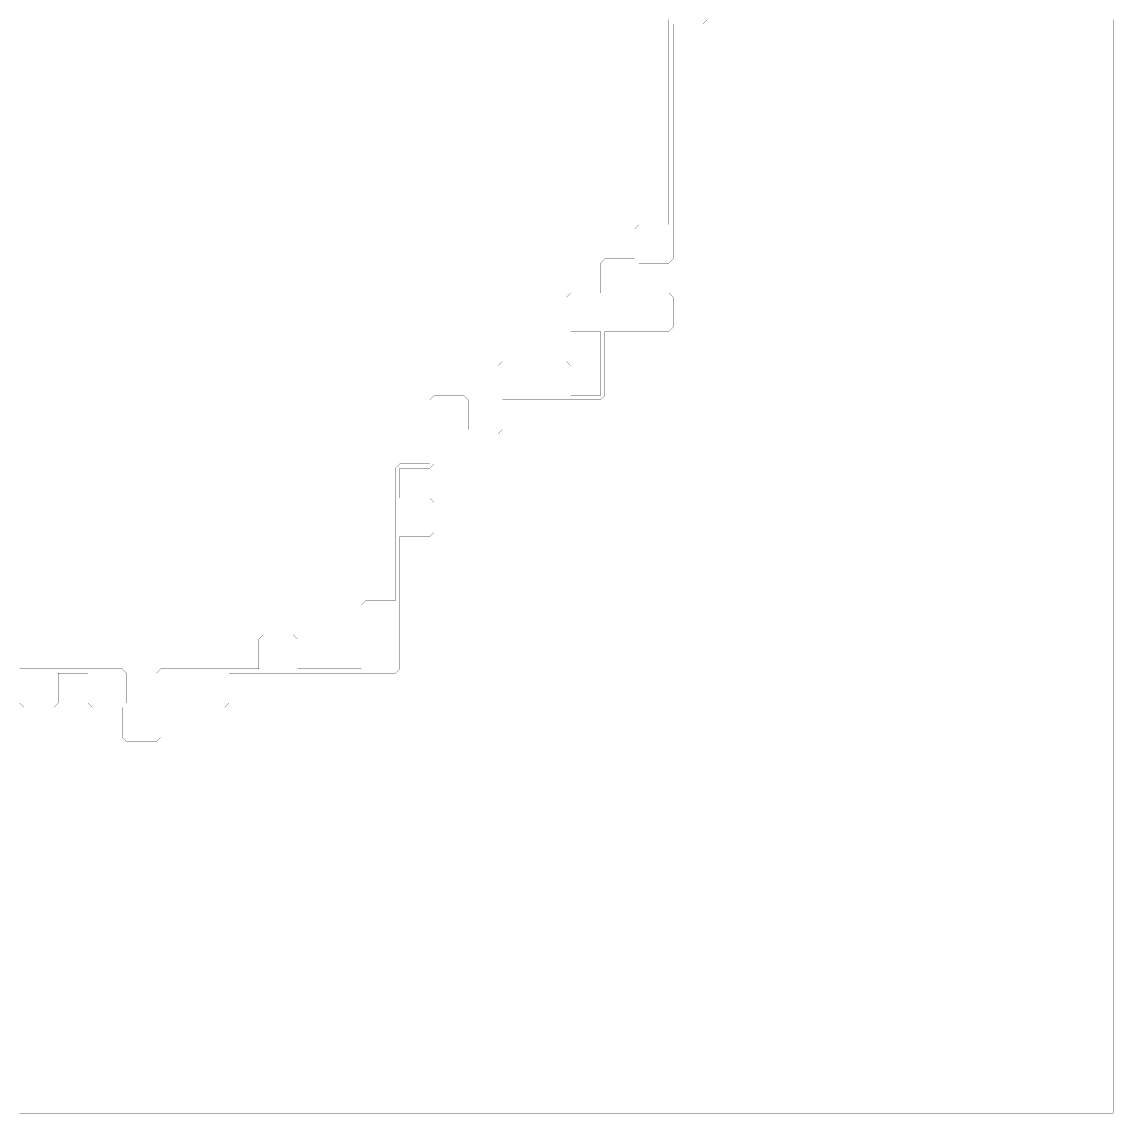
# Model space of a CAD drawing. Header units: metres. Extents: x 0 to 4990, y -4990 to 0.
# Drawn here: x 2495 to 4990, y -4990 to -2495 of the extents above; entities that cross this region are included whole.
import ezdxf

# ---------------------------------------------------------------- set-up
doc = ezdxf.new("R2010")
doc.units = ezdxf.units.M
doc.layers.add('conductor', color=1, linetype='Continuous')
doc.layers.add('substrate', color=5, linetype='Continuous')

msp = doc.modelspace()

# ---------------------------------------------------------------- linework, layer by layer
at = {"layer": 'conductor', "const_width": 0.5}
msp.add_lwpolyline([(2490.234375, -3974.609375), (2500, -3974.609375), (2509.765625, -3974.609375), (2519.53125, -3974.609375), (2529.296875, -3974.609375), (2539.0625, -3974.609375), (2548.828125, -3974.609375), (2558.59375, -3974.609375), (2568.359375, -3974.609375), (2578.125, -3974.609375), (2587.890625, -3974.609375), (2597.65625, -3974.609375), (2607.421875, -3974.609375), (2617.1875, -3974.609375), (2626.953125, -3974.609375), (2636.71875, -3974.609375), (2646.484375, -3974.609375), (2656.25, -3974.609375), (2666.015625, -3974.609375), (2675.78125, -3974.609375), (2685.546875, -3974.609375), (2695.3125, -3974.609375), (2705.078125, -3974.609375), (2714.84375, -3974.609375), (2724.609375, -3974.609375), (2734.375, -3984.375), (2734.375, -3994.140625), (2734.375, -4003.90625), (2734.375, -4013.671875), (2734.375, -4023.4375), (2734.375, -4033.203125), (2734.375, -4042.96875), (2734.375, -4052.734375), (2744.140625, -4052.734375), (2753.90625, -4052.734375), (2763.671875, -4052.734375), (2773.4375, -4052.734375), (2783.203125, -4052.734375), (2792.96875, -4052.734375), (2802.734375, -4052.734375), (2802.734375, -4042.96875), (2802.734375, -4033.203125), (2802.734375, -4023.4375), (2802.734375, -4013.671875), (2802.734375, -4003.90625), (2802.734375, -3994.140625), (2802.734375, -3984.375), (2812.5, -3974.609375), (2822.265625, -3974.609375), (2832.03125, -3974.609375), (2841.796875, -3974.609375), (2851.5625, -3974.609375), (2861.328125, -3974.609375), (2871.09375, -3974.609375), (2880.859375, -3974.609375), (2890.625, -3974.609375), (2900.390625, -3974.609375), (2910.15625, -3974.609375), (2919.921875, -3974.609375), (2929.6875, -3974.609375), (2939.453125, -3974.609375), (2949.21875, -3974.609375), (2958.984375, -3974.609375), (2968.75, -3974.609375), (2978.515625, -3974.609375), (2988.28125, -3974.609375), (2998.046875, -3974.609375), (3007.8125, -3974.609375), (3017.578125, -3974.609375), (3027.34375, -3974.609375), (3037.109375, -3974.609375), (3037.109375, -3964.84375), (3037.109375, -3955.078125), (3037.109375, -3945.3125), (3037.109375, -3935.546875), (3037.109375, -3925.78125), (3037.109375, -3916.015625), (3037.109375, -3906.25), (3046.875, -3896.484375), (3056.640625, -3896.484375), (3066.40625, -3896.484375), (3076.171875, -3896.484375), (3085.9375, -3896.484375), (3095.703125, -3896.484375), (3105.46875, -3896.484375), (3115.234375, -3896.484375), (3125, -3906.25), (3125, -3916.015625), (3125, -3925.78125), (3125, -3935.546875), (3125, -3945.3125), (3125, -3955.078125), (3125, -3964.84375), (3125, -3974.609375), (3134.765625, -3974.609375), (3144.53125, -3974.609375), (3154.296875, -3974.609375), (3164.0625, -3974.609375), (3173.828125, -3974.609375), (3183.59375, -3974.609375), (3193.359375, -3974.609375), (3203.125, -3974.609375), (3212.890625, -3974.609375), (3222.65625, -3974.609375), (3232.421875, -3974.609375), (3242.1875, -3974.609375), (3251.953125, -3974.609375), (3261.71875, -3974.609375), (3271.484375, -3974.609375), (3271.484375, -3964.84375), (3271.484375, -3955.078125), (3271.484375, -3945.3125), (3271.484375, -3935.546875), (3271.484375, -3925.78125), (3271.484375, -3916.015625), (3271.484375, -3906.25), (3271.484375, -3896.484375), (3271.484375, -3886.71875), (3271.484375, -3876.953125), (3271.484375, -3867.1875), (3271.484375, -3857.421875), (3271.484375, -3847.65625), (3271.484375, -3837.890625), (3271.484375, -3828.125), (3281.25, -3818.359375), (3291.015625, -3818.359375), (3300.78125, -3818.359375), (3310.546875, -3818.359375), (3320.3125, -3818.359375), (3330.078125, -3818.359375), (3339.84375, -3818.359375), (3349.609375, -3818.359375), (3349.609375, -3808.59375), (3349.609375, -3798.828125), (3349.609375, -3789.0625), (3349.609375, -3779.296875), (3349.609375, -3769.53125), (3349.609375, -3759.765625), (3349.609375, -3750), (3349.609375, -3740.234375), (3349.609375, -3730.46875), (3349.609375, -3720.703125), (3349.609375, -3710.9375), (3349.609375, -3701.171875), (3349.609375, -3691.40625), (3349.609375, -3681.640625), (3349.609375, -3671.875), (3349.609375, -3662.109375), (3349.609375, -3652.34375), (3349.609375, -3642.578125), (3349.609375, -3632.8125), (3349.609375, -3623.046875), (3349.609375, -3613.28125), (3349.609375, -3603.515625), (3349.609375, -3593.75), (3349.609375, -3583.984375), (3349.609375, -3574.21875), (3349.609375, -3564.453125), (3349.609375, -3554.6875), (3349.609375, -3544.921875), (3349.609375, -3535.15625), (3349.609375, -3525.390625), (3349.609375, -3515.625), (3359.375, -3505.859375), (3369.140625, -3505.859375), (3378.90625, -3505.859375), (3388.671875, -3505.859375), (3398.4375, -3505.859375), (3408.203125, -3505.859375), (3417.96875, -3505.859375), (3427.734375, -3505.859375), (3427.734375, -3496.09375), (3427.734375, -3486.328125), (3427.734375, -3476.5625), (3427.734375, -3466.796875), (3427.734375, -3457.03125), (3427.734375, -3447.265625), (3427.734375, -3437.5), (3427.734375, -3427.734375), (3427.734375, -3417.96875), (3427.734375, -3408.203125), (3427.734375, -3398.4375), (3427.734375, -3388.671875), (3427.734375, -3378.90625), (3427.734375, -3369.140625), (3427.734375, -3359.375), (3437.5, -3349.609375), (3447.265625, -3349.609375), (3457.03125, -3349.609375), (3466.796875, -3349.609375), (3476.5625, -3349.609375), (3486.328125, -3349.609375), (3496.09375, -3349.609375), (3505.859375, -3349.609375), (3515.625, -3359.375), (3515.625, -3369.140625), (3515.625, -3378.90625), (3515.625, -3388.671875), (3515.625, -3398.4375), (3515.625, -3408.203125), (3515.625, -3417.96875), (3515.625, -3427.734375), (3525.390625, -3427.734375), (3535.15625, -3427.734375), (3544.921875, -3427.734375), (3554.6875, -3427.734375), (3564.453125, -3427.734375), (3574.21875, -3427.734375), (3583.984375, -3427.734375), (3583.984375, -3417.96875), (3583.984375, -3408.203125), (3583.984375, -3398.4375), (3583.984375, -3388.671875), (3583.984375, -3378.90625), (3583.984375, -3369.140625), (3583.984375, -3359.375), (3583.984375, -3349.609375), (3583.984375, -3339.84375), (3583.984375, -3330.078125), (3583.984375, -3320.3125), (3583.984375, -3310.546875), (3583.984375, -3300.78125), (3583.984375, -3291.015625), (3583.984375, -3281.25), (3593.75, -3271.484375), (3603.515625, -3271.484375), (3613.28125, -3271.484375), (3623.046875, -3271.484375), (3632.8125, -3271.484375), (3642.578125, -3271.484375), (3652.34375, -3271.484375), (3662.109375, -3271.484375), (3671.875, -3271.484375), (3681.640625, -3271.484375), (3691.40625, -3271.484375), (3701.171875, -3271.484375), (3710.9375, -3271.484375), (3720.703125, -3271.484375), (3730.46875, -3271.484375), (3740.234375, -3271.484375), (3750, -3281.25), (3750, -3291.015625), (3750, -3300.78125), (3750, -3310.546875), (3750, -3320.3125), (3750, -3330.078125), (3750, -3339.84375), (3750, -3349.609375), (3759.765625, -3349.609375), (3769.53125, -3349.609375), (3779.296875, -3349.609375), (3789.0625, -3349.609375), (3798.828125, -3349.609375), (3808.59375, -3349.609375), (3818.359375, -3349.609375), (3818.359375, -3339.84375), (3818.359375, -3330.078125), (3818.359375, -3320.3125), (3818.359375, -3310.546875), (3818.359375, -3300.78125), (3818.359375, -3291.015625), (3818.359375, -3281.25), (3818.359375, -3271.484375), (3818.359375, -3261.71875), (3818.359375, -3251.953125), (3818.359375, -3242.1875), (3818.359375, -3232.421875), (3818.359375, -3222.65625), (3818.359375, -3212.890625), (3818.359375, -3203.125), (3808.59375, -3203.125), (3798.828125, -3203.125), (3789.0625, -3203.125), (3779.296875, -3203.125), (3769.53125, -3203.125), (3759.765625, -3203.125), (3750, -3203.125), (3740.234375, -3193.359375), (3740.234375, -3183.59375), (3740.234375, -3173.828125), (3740.234375, -3164.0625), (3740.234375, -3154.296875), (3740.234375, -3144.53125), (3740.234375, -3134.765625), (3740.234375, -3125), (3750, -3115.234375), (3759.765625, -3115.234375), (3769.53125, -3115.234375), (3779.296875, -3115.234375), (3789.0625, -3115.234375), (3798.828125, -3115.234375), (3808.59375, -3115.234375), (3818.359375, -3115.234375), (3818.359375, -3105.46875), (3818.359375, -3095.703125), (3818.359375, -3085.9375), (3818.359375, -3076.171875), (3818.359375, -3066.40625), (3818.359375, -3056.640625), (3818.359375, -3046.875), (3828.125, -3037.109375), (3837.890625, -3037.109375), (3847.65625, -3037.109375), (3857.421875, -3037.109375), (3867.1875, -3037.109375), (3876.953125, -3037.109375), (3886.71875, -3037.109375), (3896.484375, -3037.109375), (3896.484375, -3027.34375), (3896.484375, -3017.578125), (3896.484375, -3007.8125), (3896.484375, -2998.046875), (3896.484375, -2988.28125), (3896.484375, -2978.515625), (3896.484375, -2968.75), (3906.25, -2958.984375), (3916.015625, -2958.984375), (3925.78125, -2958.984375), (3935.546875, -2958.984375), (3945.3125, -2958.984375), (3955.078125, -2958.984375), (3964.84375, -2958.984375), (3974.609375, -2958.984375), (3974.609375, -2949.21875), (3974.609375, -2939.453125), (3974.609375, -2929.6875), (3974.609375, -2919.921875), (3974.609375, -2910.15625), (3974.609375, -2900.390625), (3974.609375, -2890.625), (3974.609375, -2880.859375), (3974.609375, -2871.09375), (3974.609375, -2861.328125), (3974.609375, -2851.5625), (3974.609375, -2841.796875), (3974.609375, -2832.03125), (3974.609375, -2822.265625), (3974.609375, -2812.5), (3974.609375, -2802.734375), (3974.609375, -2792.96875), (3974.609375, -2783.203125), (3974.609375, -2773.4375), (3974.609375, -2763.671875), (3974.609375, -2753.90625), (3974.609375, -2744.140625), (3974.609375, -2734.375), (3974.609375, -2724.609375), (3974.609375, -2714.84375), (3974.609375, -2705.078125), (3974.609375, -2695.3125), (3974.609375, -2685.546875), (3974.609375, -2675.78125), (3974.609375, -2666.015625), (3974.609375, -2656.25), (3974.609375, -2646.484375), (3974.609375, -2636.71875), (3974.609375, -2626.953125), (3974.609375, -2617.1875), (3974.609375, -2607.421875), (3974.609375, -2597.65625), (3974.609375, -2587.890625), (3974.609375, -2578.125), (3974.609375, -2568.359375), (3974.609375, -2558.59375), (3974.609375, -2548.828125), (3974.609375, -2539.0625), (3974.609375, -2529.296875), (3974.609375, -2519.53125), (3974.609375, -2509.765625), (3974.609375, -2500), (3974.609375, -2490.234375)], dxfattribs=at)
at = {"layer": 'substrate', "const_width": 0.5}
for points in [[(2490.234375, -4990.234375), (2500, -4990.234375), (2509.765625, -4990.234375), (2519.53125, -4990.234375), (2529.296875, -4990.234375), (2539.0625, -4990.234375), (2548.828125, -4990.234375), (2558.59375, -4990.234375), (2568.359375, -4990.234375), (2578.125, -4990.234375), (2587.890625, -4990.234375), (2597.65625, -4990.234375), (2607.421875, -4990.234375), (2617.1875, -4990.234375), (2626.953125, -4990.234375), (2636.71875, -4990.234375), (2646.484375, -4990.234375), (2656.25, -4990.234375), (2666.015625, -4990.234375), (2675.78125, -4990.234375), (2685.546875, -4990.234375), (2695.3125, -4990.234375), (2705.078125, -4990.234375), (2714.84375, -4990.234375), (2724.609375, -4990.234375), (2734.375, -4990.234375), (2744.140625, -4990.234375), (2753.90625, -4990.234375), (2763.671875, -4990.234375), (2773.4375, -4990.234375), (2783.203125, -4990.234375), (2792.96875, -4990.234375), (2802.734375, -4990.234375), (2812.5, -4990.234375), (2822.265625, -4990.234375), (2832.03125, -4990.234375), (2841.796875, -4990.234375), (2851.5625, -4990.234375), (2861.328125, -4990.234375), (2871.09375, -4990.234375), (2880.859375, -4990.234375), (2890.625, -4990.234375), (2900.390625, -4990.234375), (2910.15625, -4990.234375), (2919.921875, -4990.234375), (2929.6875, -4990.234375), (2939.453125, -4990.234375), (2949.21875, -4990.234375), (2958.984375, -4990.234375), (2968.75, -4990.234375), (2978.515625, -4990.234375), (2988.28125, -4990.234375), (2998.046875, -4990.234375), (3007.8125, -4990.234375), (3017.578125, -4990.234375), (3027.34375, -4990.234375), (3037.109375, -4990.234375), (3046.875, -4990.234375), (3056.640625, -4990.234375), (3066.40625, -4990.234375), (3076.171875, -4990.234375), (3085.9375, -4990.234375), (3095.703125, -4990.234375), (3105.46875, -4990.234375), (3115.234375, -4990.234375), (3125, -4990.234375), (3134.765625, -4990.234375), (3144.53125, -4990.234375), (3154.296875, -4990.234375), (3164.0625, -4990.234375), (3173.828125, -4990.234375), (3183.59375, -4990.234375), (3193.359375, -4990.234375), (3203.125, -4990.234375), (3212.890625, -4990.234375), (3222.65625, -4990.234375), (3232.421875, -4990.234375), (3242.1875, -4990.234375), (3251.953125, -4990.234375), (3261.71875, -4990.234375), (3271.484375, -4990.234375), (3281.25, -4990.234375), (3291.015625, -4990.234375), (3300.78125, -4990.234375), (3310.546875, -4990.234375), (3320.3125, -4990.234375), (3330.078125, -4990.234375), (3339.84375, -4990.234375), (3349.609375, -4990.234375), (3359.375, -4990.234375), (3369.140625, -4990.234375), (3378.90625, -4990.234375), (3388.671875, -4990.234375), (3398.4375, -4990.234375), (3408.203125, -4990.234375), (3417.96875, -4990.234375), (3427.734375, -4990.234375), (3437.5, -4990.234375), (3447.265625, -4990.234375), (3457.03125, -4990.234375), (3466.796875, -4990.234375), (3476.5625, -4990.234375), (3486.328125, -4990.234375), (3496.09375, -4990.234375), (3505.859375, -4990.234375), (3515.625, -4990.234375), (3525.390625, -4990.234375), (3535.15625, -4990.234375), (3544.921875, -4990.234375), (3554.6875, -4990.234375), (3564.453125, -4990.234375), (3574.21875, -4990.234375), (3583.984375, -4990.234375), (3593.75, -4990.234375), (3603.515625, -4990.234375), (3613.28125, -4990.234375), (3623.046875, -4990.234375), (3632.8125, -4990.234375), (3642.578125, -4990.234375), (3652.34375, -4990.234375), (3662.109375, -4990.234375), (3671.875, -4990.234375), (3681.640625, -4990.234375), (3691.40625, -4990.234375), (3701.171875, -4990.234375), (3710.9375, -4990.234375), (3720.703125, -4990.234375), (3730.46875, -4990.234375), (3740.234375, -4990.234375), (3750, -4990.234375), (3759.765625, -4990.234375), (3769.53125, -4990.234375), (3779.296875, -4990.234375), (3789.0625, -4990.234375), (3798.828125, -4990.234375), (3808.59375, -4990.234375), (3818.359375, -4990.234375), (3828.125, -4990.234375), (3837.890625, -4990.234375), (3847.65625, -4990.234375), (3857.421875, -4990.234375), (3867.1875, -4990.234375), (3876.953125, -4990.234375), (3886.71875, -4990.234375), (3896.484375, -4990.234375), (3906.25, -4990.234375), (3916.015625, -4990.234375), (3925.78125, -4990.234375), (3935.546875, -4990.234375), (3945.3125, -4990.234375), (3955.078125, -4990.234375), (3964.84375, -4990.234375), (3974.609375, -4990.234375), (3984.375, -4990.234375), (3994.140625, -4990.234375), (4003.90625, -4990.234375), (4013.671875, -4990.234375), (4023.4375, -4990.234375), (4033.203125, -4990.234375), (4042.96875, -4990.234375), (4052.734375, -4990.234375), (4062.5, -4990.234375), (4072.265625, -4990.234375), (4082.03125, -4990.234375), (4091.796875, -4990.234375), (4101.5625, -4990.234375), (4111.328125, -4990.234375), (4121.09375, -4990.234375), (4130.859375, -4990.234375), (4140.625, -4990.234375), (4150.390625, -4990.234375), (4160.15625, -4990.234375), (4169.921875, -4990.234375), (4179.6875, -4990.234375), (4189.453125, -4990.234375), (4199.21875, -4990.234375), (4208.984375, -4990.234375), (4218.75, -4990.234375), (4228.515625, -4990.234375), (4238.28125, -4990.234375), (4248.046875, -4990.234375), (4257.8125, -4990.234375), (4267.578125, -4990.234375), (4277.34375, -4990.234375), (4287.109375, -4990.234375), (4296.875, -4990.234375), (4306.640625, -4990.234375), (4316.40625, -4990.234375), (4326.171875, -4990.234375), (4335.9375, -4990.234375), (4345.703125, -4990.234375), (4355.46875, -4990.234375), (4365.234375, -4990.234375), (4375, -4990.234375), (4384.765625, -4990.234375), (4394.53125, -4990.234375), (4404.296875, -4990.234375), (4414.0625, -4990.234375), (4423.828125, -4990.234375), (4433.59375, -4990.234375), (4443.359375, -4990.234375), (4453.125, -4990.234375), (4462.890625, -4990.234375), (4472.65625, -4990.234375), (4482.421875, -4990.234375), (4492.1875, -4990.234375), (4501.953125, -4990.234375), (4511.71875, -4990.234375), (4521.484375, -4990.234375), (4531.25, -4990.234375), (4541.015625, -4990.234375), (4550.78125, -4990.234375), (4560.546875, -4990.234375), (4570.3125, -4990.234375), (4580.078125, -4990.234375), (4589.84375, -4990.234375), (4599.609375, -4990.234375), (4609.375, -4990.234375), (4619.140625, -4990.234375), (4628.90625, -4990.234375), (4638.671875, -4990.234375), (4648.4375, -4990.234375), (4658.203125, -4990.234375), (4667.96875, -4990.234375), (4677.734375, -4990.234375), (4687.5, -4990.234375), (4697.265625, -4990.234375), (4707.03125, -4990.234375), (4716.796875, -4990.234375), (4726.5625, -4990.234375), (4736.328125, -4990.234375), (4746.09375, -4990.234375), (4755.859375, -4990.234375), (4765.625, -4990.234375), (4775.390625, -4990.234375), (4785.15625, -4990.234375), (4794.921875, -4990.234375), (4804.6875, -4990.234375), (4814.453125, -4990.234375), (4824.21875, -4990.234375), (4833.984375, -4990.234375), (4843.75, -4990.234375), (4853.515625, -4990.234375), (4863.28125, -4990.234375), (4873.046875, -4990.234375), (4882.8125, -4990.234375), (4892.578125, -4990.234375), (4902.34375, -4990.234375), (4912.109375, -4990.234375), (4921.875, -4990.234375), (4931.640625, -4990.234375), (4941.40625, -4990.234375), (4951.171875, -4990.234375), (4960.9375, -4990.234375), (4970.703125, -4990.234375), (4980.46875, -4990.234375), (4990.234375, -4990.234375), (4990.234375, -4980.46875), (4990.234375, -4970.703125), (4990.234375, -4960.9375), (4990.234375, -4951.171875), (4990.234375, -4941.40625), (4990.234375, -4931.640625), (4990.234375, -4921.875), (4990.234375, -4912.109375), (4990.234375, -4902.34375), (4990.234375, -4892.578125), (4990.234375, -4882.8125), (4990.234375, -4873.046875), (4990.234375, -4863.28125), (4990.234375, -4853.515625), (4990.234375, -4843.75), (4990.234375, -4833.984375), (4990.234375, -4824.21875), (4990.234375, -4814.453125), (4990.234375, -4804.6875), (4990.234375, -4794.921875), (4990.234375, -4785.15625), (4990.234375, -4775.390625), (4990.234375, -4765.625), (4990.234375, -4755.859375), (4990.234375, -4746.09375), (4990.234375, -4736.328125), (4990.234375, -4726.5625), (4990.234375, -4716.796875), (4990.234375, -4707.03125), (4990.234375, -4697.265625), (4990.234375, -4687.5), (4990.234375, -4677.734375), (4990.234375, -4667.96875), (4990.234375, -4658.203125), (4990.234375, -4648.4375), (4990.234375, -4638.671875), (4990.234375, -4628.90625), (4990.234375, -4619.140625), (4990.234375, -4609.375), (4990.234375, -4599.609375), (4990.234375, -4589.84375), (4990.234375, -4580.078125), (4990.234375, -4570.3125), (4990.234375, -4560.546875), (4990.234375, -4550.78125), (4990.234375, -4541.015625), (4990.234375, -4531.25), (4990.234375, -4521.484375), (4990.234375, -4511.71875), (4990.234375, -4501.953125), (4990.234375, -4492.1875), (4990.234375, -4482.421875), (4990.234375, -4472.65625), (4990.234375, -4462.890625), (4990.234375, -4453.125), (4990.234375, -4443.359375), (4990.234375, -4433.59375), (4990.234375, -4423.828125), (4990.234375, -4414.0625), (4990.234375, -4404.296875), (4990.234375, -4394.53125), (4990.234375, -4384.765625), (4990.234375, -4375), (4990.234375, -4365.234375), (4990.234375, -4355.46875), (4990.234375, -4345.703125), (4990.234375, -4335.9375), (4990.234375, -4326.171875), (4990.234375, -4316.40625), (4990.234375, -4306.640625), (4990.234375, -4296.875), (4990.234375, -4287.109375), (4990.234375, -4277.34375), (4990.234375, -4267.578125), (4990.234375, -4257.8125), (4990.234375, -4248.046875), (4990.234375, -4238.28125), (4990.234375, -4228.515625), (4990.234375, -4218.75), (4990.234375, -4208.984375), (4990.234375, -4199.21875), (4990.234375, -4189.453125), (4990.234375, -4179.6875), (4990.234375, -4169.921875), (4990.234375, -4160.15625), (4990.234375, -4150.390625), (4990.234375, -4140.625), (4990.234375, -4130.859375), (4990.234375, -4121.09375), (4990.234375, -4111.328125), (4990.234375, -4101.5625), (4990.234375, -4091.796875), (4990.234375, -4082.03125), (4990.234375, -4072.265625), (4990.234375, -4062.5), (4990.234375, -4052.734375), (4990.234375, -4042.96875), (4990.234375, -4033.203125), (4990.234375, -4023.4375), (4990.234375, -4013.671875), (4990.234375, -4003.90625), (4990.234375, -3994.140625), (4990.234375, -3984.375), (4990.234375, -3974.609375), (4990.234375, -3964.84375), (4990.234375, -3955.078125), (4990.234375, -3945.3125), (4990.234375, -3935.546875), (4990.234375, -3925.78125), (4990.234375, -3916.015625), (4990.234375, -3906.25), (4990.234375, -3896.484375), (4990.234375, -3886.71875), (4990.234375, -3876.953125), (4990.234375, -3867.1875), (4990.234375, -3857.421875), (4990.234375, -3847.65625), (4990.234375, -3837.890625), (4990.234375, -3828.125), (4990.234375, -3818.359375), (4990.234375, -3808.59375), (4990.234375, -3798.828125), (4990.234375, -3789.0625), (4990.234375, -3779.296875), (4990.234375, -3769.53125), (4990.234375, -3759.765625), (4990.234375, -3750), (4990.234375, -3740.234375), (4990.234375, -3730.46875), (4990.234375, -3720.703125), (4990.234375, -3710.9375), (4990.234375, -3701.171875), (4990.234375, -3691.40625), (4990.234375, -3681.640625), (4990.234375, -3671.875), (4990.234375, -3662.109375), (4990.234375, -3652.34375), (4990.234375, -3642.578125), (4990.234375, -3632.8125), (4990.234375, -3623.046875), (4990.234375, -3613.28125), (4990.234375, -3603.515625), (4990.234375, -3593.75), (4990.234375, -3583.984375), (4990.234375, -3574.21875), (4990.234375, -3564.453125), (4990.234375, -3554.6875), (4990.234375, -3544.921875), (4990.234375, -3535.15625), (4990.234375, -3525.390625), (4990.234375, -3515.625), (4990.234375, -3505.859375), (4990.234375, -3496.09375), (4990.234375, -3486.328125), (4990.234375, -3476.5625), (4990.234375, -3466.796875), (4990.234375, -3457.03125), (4990.234375, -3447.265625), (4990.234375, -3437.5), (4990.234375, -3427.734375), (4990.234375, -3417.96875), (4990.234375, -3408.203125), (4990.234375, -3398.4375), (4990.234375, -3388.671875), (4990.234375, -3378.90625), (4990.234375, -3369.140625), (4990.234375, -3359.375), (4990.234375, -3349.609375), (4990.234375, -3339.84375), (4990.234375, -3330.078125), (4990.234375, -3320.3125), (4990.234375, -3310.546875), (4990.234375, -3300.78125), (4990.234375, -3291.015625), (4990.234375, -3281.25), (4990.234375, -3271.484375), (4990.234375, -3261.71875), (4990.234375, -3251.953125), (4990.234375, -3242.1875), (4990.234375, -3232.421875), (4990.234375, -3222.65625), (4990.234375, -3212.890625), (4990.234375, -3203.125), (4990.234375, -3193.359375), (4990.234375, -3183.59375), (4990.234375, -3173.828125), (4990.234375, -3164.0625), (4990.234375, -3154.296875), (4990.234375, -3144.53125), (4990.234375, -3134.765625), (4990.234375, -3125), (4990.234375, -3115.234375), (4990.234375, -3105.46875), (4990.234375, -3095.703125), (4990.234375, -3085.9375), (4990.234375, -3076.171875), (4990.234375, -3066.40625), (4990.234375, -3056.640625), (4990.234375, -3046.875), (4990.234375, -3037.109375), (4990.234375, -3027.34375), (4990.234375, -3017.578125), (4990.234375, -3007.8125), (4990.234375, -2998.046875), (4990.234375, -2988.28125), (4990.234375, -2978.515625), (4990.234375, -2968.75), (4990.234375, -2958.984375), (4990.234375, -2949.21875), (4990.234375, -2939.453125), (4990.234375, -2929.6875), (4990.234375, -2919.921875), (4990.234375, -2910.15625), (4990.234375, -2900.390625), (4990.234375, -2890.625), (4990.234375, -2880.859375), (4990.234375, -2871.09375), (4990.234375, -2861.328125), (4990.234375, -2851.5625), (4990.234375, -2841.796875), (4990.234375, -2832.03125), (4990.234375, -2822.265625), (4990.234375, -2812.5), (4990.234375, -2802.734375), (4990.234375, -2792.96875), (4990.234375, -2783.203125), (4990.234375, -2773.4375), (4990.234375, -2763.671875), (4990.234375, -2753.90625), (4990.234375, -2744.140625), (4990.234375, -2734.375), (4990.234375, -2724.609375), (4990.234375, -2714.84375), (4990.234375, -2705.078125), (4990.234375, -2695.3125), (4990.234375, -2685.546875), (4990.234375, -2675.78125), (4990.234375, -2666.015625), (4990.234375, -2656.25), (4990.234375, -2646.484375), (4990.234375, -2636.71875), (4990.234375, -2626.953125), (4990.234375, -2617.1875), (4990.234375, -2607.421875), (4990.234375, -2597.65625), (4990.234375, -2587.890625), (4990.234375, -2578.125), (4990.234375, -2568.359375), (4990.234375, -2558.59375), (4990.234375, -2548.828125), (4990.234375, -2539.0625), (4990.234375, -2529.296875), (4990.234375, -2519.53125), (4990.234375, -2509.765625), (4990.234375, -2500), (4990.234375, -2490.234375)], [(4062.5, -2490.234375), (4052.734375, -2500), (4042.96875, -2500), (4033.203125, -2500), (4023.4375, -2500), (4013.671875, -2500), (4003.90625, -2500), (3994.140625, -2500), (3984.375, -2500), (3984.375, -2509.765625), (3984.375, -2519.53125), (3984.375, -2529.296875), (3984.375, -2539.0625), (3984.375, -2548.828125), (3984.375, -2558.59375), (3984.375, -2568.359375), (3984.375, -2578.125), (3984.375, -2587.890625), (3984.375, -2597.65625), (3984.375, -2607.421875), (3984.375, -2617.1875), (3984.375, -2626.953125), (3984.375, -2636.71875), (3984.375, -2646.484375), (3984.375, -2656.25), (3984.375, -2666.015625), (3984.375, -2675.78125), (3984.375, -2685.546875), (3984.375, -2695.3125), (3984.375, -2705.078125), (3984.375, -2714.84375), (3984.375, -2724.609375), (3984.375, -2734.375), (3984.375, -2744.140625), (3984.375, -2753.90625), (3984.375, -2763.671875), (3984.375, -2773.4375), (3984.375, -2783.203125), (3984.375, -2792.96875), (3984.375, -2802.734375), (3984.375, -2812.5), (3984.375, -2822.265625), (3984.375, -2832.03125), (3984.375, -2841.796875), (3984.375, -2851.5625), (3984.375, -2861.328125), (3984.375, -2871.09375), (3984.375, -2880.859375), (3984.375, -2890.625), (3984.375, -2900.390625), (3984.375, -2910.15625), (3984.375, -2919.921875), (3984.375, -2929.6875), (3984.375, -2939.453125), (3984.375, -2949.21875), (3984.375, -2958.984375), (3984.375, -2968.75), (3984.375, -2978.515625), (3984.375, -2988.28125), (3984.375, -2998.046875), (3984.375, -3007.8125), (3984.375, -3017.578125), (3984.375, -3027.34375), (3984.375, -3037.109375), (3974.609375, -3046.875), (3964.84375, -3046.875), (3955.078125, -3046.875), (3945.3125, -3046.875), (3935.546875, -3046.875), (3925.78125, -3046.875), (3916.015625, -3046.875), (3906.25, -3046.875), (3906.25, -3056.640625), (3906.25, -3066.40625), (3906.25, -3076.171875), (3906.25, -3085.9375), (3906.25, -3095.703125), (3906.25, -3105.46875), (3906.25, -3115.234375), (3916.015625, -3115.234375), (3925.78125, -3115.234375), (3935.546875, -3115.234375), (3945.3125, -3115.234375), (3955.078125, -3115.234375), (3964.84375, -3115.234375), (3974.609375, -3115.234375), (3984.375, -3125), (3984.375, -3134.765625), (3984.375, -3144.53125), (3984.375, -3154.296875), (3984.375, -3164.0625), (3984.375, -3173.828125), (3984.375, -3183.59375), (3984.375, -3193.359375), (3974.609375, -3203.125), (3964.84375, -3203.125), (3955.078125, -3203.125), (3945.3125, -3203.125), (3935.546875, -3203.125), (3925.78125, -3203.125), (3916.015625, -3203.125), (3906.25, -3203.125), (3896.484375, -3203.125), (3886.71875, -3203.125), (3876.953125, -3203.125), (3867.1875, -3203.125), (3857.421875, -3203.125), (3847.65625, -3203.125), (3837.890625, -3203.125), (3828.125, -3203.125), (3828.125, -3212.890625), (3828.125, -3222.65625), (3828.125, -3232.421875), (3828.125, -3242.1875), (3828.125, -3251.953125), (3828.125, -3261.71875), (3828.125, -3271.484375), (3828.125, -3281.25), (3828.125, -3291.015625), (3828.125, -3300.78125), (3828.125, -3310.546875), (3828.125, -3320.3125), (3828.125, -3330.078125), (3828.125, -3339.84375), (3828.125, -3349.609375), (3818.359375, -3359.375), (3808.59375, -3359.375), (3798.828125, -3359.375), (3789.0625, -3359.375), (3779.296875, -3359.375), (3769.53125, -3359.375), (3759.765625, -3359.375), (3750, -3359.375), (3740.234375, -3359.375), (3730.46875, -3359.375), (3720.703125, -3359.375), (3710.9375, -3359.375), (3701.171875, -3359.375), (3691.40625, -3359.375), (3681.640625, -3359.375), (3671.875, -3359.375), (3662.109375, -3359.375), (3652.34375, -3359.375), (3642.578125, -3359.375), (3632.8125, -3359.375), (3623.046875, -3359.375), (3613.28125, -3359.375), (3603.515625, -3359.375), (3593.75, -3359.375), (3593.75, -3369.140625), (3593.75, -3378.90625), (3593.75, -3388.671875), (3593.75, -3398.4375), (3593.75, -3408.203125), (3593.75, -3417.96875), (3593.75, -3427.734375), (3583.984375, -3437.5), (3574.21875, -3437.5), (3564.453125, -3437.5), (3554.6875, -3437.5), (3544.921875, -3437.5), (3535.15625, -3437.5), (3525.390625, -3437.5), (3515.625, -3437.5), (3505.859375, -3437.5), (3496.09375, -3437.5), (3486.328125, -3437.5), (3476.5625, -3437.5), (3466.796875, -3437.5), (3457.03125, -3437.5), (3447.265625, -3437.5), (3437.5, -3437.5), (3437.5, -3447.265625), (3437.5, -3457.03125), (3437.5, -3466.796875), (3437.5, -3476.5625), (3437.5, -3486.328125), (3437.5, -3496.09375), (3437.5, -3505.859375), (3427.734375, -3515.625), (3417.96875, -3515.625), (3408.203125, -3515.625), (3398.4375, -3515.625), (3388.671875, -3515.625), (3378.90625, -3515.625), (3369.140625, -3515.625), (3359.375, -3515.625), (3359.375, -3525.390625), (3359.375, -3535.15625), (3359.375, -3544.921875), (3359.375, -3554.6875), (3359.375, -3564.453125), (3359.375, -3574.21875), (3359.375, -3583.984375), (3369.140625, -3583.984375), (3378.90625, -3583.984375), (3388.671875, -3583.984375), (3398.4375, -3583.984375), (3408.203125, -3583.984375), (3417.96875, -3583.984375), (3427.734375, -3583.984375), (3437.5, -3593.75), (3437.5, -3603.515625), (3437.5, -3613.28125), (3437.5, -3623.046875), (3437.5, -3632.8125), (3437.5, -3642.578125), (3437.5, -3652.34375), (3437.5, -3662.109375), (3427.734375, -3671.875), (3417.96875, -3671.875), (3408.203125, -3671.875), (3398.4375, -3671.875), (3388.671875, -3671.875), (3378.90625, -3671.875), (3369.140625, -3671.875), (3359.375, -3671.875), (3359.375, -3681.640625), (3359.375, -3691.40625), (3359.375, -3701.171875), (3359.375, -3710.9375), (3359.375, -3720.703125), (3359.375, -3730.46875), (3359.375, -3740.234375), (3359.375, -3750), (3359.375, -3759.765625), (3359.375, -3769.53125), (3359.375, -3779.296875), (3359.375, -3789.0625), (3359.375, -3798.828125), (3359.375, -3808.59375), (3359.375, -3818.359375), (3359.375, -3828.125), (3359.375, -3837.890625), (3359.375, -3847.65625), (3359.375, -3857.421875), (3359.375, -3867.1875), (3359.375, -3876.953125), (3359.375, -3886.71875), (3359.375, -3896.484375), (3359.375, -3906.25), (3359.375, -3916.015625), (3359.375, -3925.78125), (3359.375, -3935.546875), (3359.375, -3945.3125), (3359.375, -3955.078125), (3359.375, -3964.84375), (3359.375, -3974.609375), (3349.609375, -3984.375), (3339.84375, -3984.375), (3330.078125, -3984.375), (3320.3125, -3984.375), (3310.546875, -3984.375), (3300.78125, -3984.375), (3291.015625, -3984.375), (3281.25, -3984.375), (3271.484375, -3984.375), (3261.71875, -3984.375), (3251.953125, -3984.375), (3242.1875, -3984.375), (3232.421875, -3984.375), (3222.65625, -3984.375), (3212.890625, -3984.375), (3203.125, -3984.375), (3193.359375, -3984.375), (3183.59375, -3984.375), (3173.828125, -3984.375), (3164.0625, -3984.375), (3154.296875, -3984.375), (3144.53125, -3984.375), (3134.765625, -3984.375), (3125, -3984.375), (3115.234375, -3984.375), (3105.46875, -3984.375), (3095.703125, -3984.375), (3085.9375, -3984.375), (3076.171875, -3984.375), (3066.40625, -3984.375), (3056.640625, -3984.375), (3046.875, -3984.375), (3037.109375, -3984.375), (3027.34375, -3984.375), (3017.578125, -3984.375), (3007.8125, -3984.375), (2998.046875, -3984.375), (2988.28125, -3984.375), (2978.515625, -3984.375), (2968.75, -3984.375), (2968.75, -3994.140625), (2968.75, -4003.90625), (2968.75, -4013.671875), (2968.75, -4023.4375), (2968.75, -4033.203125), (2968.75, -4042.96875), (2968.75, -4052.734375), (2958.984375, -4062.5), (2949.21875, -4062.5), (2939.453125, -4062.5), (2929.6875, -4062.5), (2919.921875, -4062.5), (2910.15625, -4062.5), (2900.390625, -4062.5), (2890.625, -4062.5), (2880.859375, -4062.5), (2871.09375, -4062.5), (2861.328125, -4062.5), (2851.5625, -4062.5), (2841.796875, -4062.5), (2832.03125, -4062.5), (2822.265625, -4062.5), (2812.5, -4062.5), (2812.5, -4072.265625), (2812.5, -4082.03125), (2812.5, -4091.796875), (2812.5, -4101.5625), (2812.5, -4111.328125), (2812.5, -4121.09375), (2812.5, -4130.859375), (2802.734375, -4140.625), (2792.96875, -4140.625), (2783.203125, -4140.625), (2773.4375, -4140.625), (2763.671875, -4140.625), (2753.90625, -4140.625), (2744.140625, -4140.625), (2734.375, -4140.625), (2724.609375, -4130.859375), (2724.609375, -4121.09375), (2724.609375, -4111.328125), (2724.609375, -4101.5625), (2724.609375, -4091.796875), (2724.609375, -4082.03125), (2724.609375, -4072.265625), (2724.609375, -4062.5), (2714.84375, -4062.5), (2705.078125, -4062.5), (2695.3125, -4062.5), (2685.546875, -4062.5), (2675.78125, -4062.5), (2666.015625, -4062.5), (2656.25, -4062.5), (2646.484375, -4052.734375), (2646.484375, -4042.96875), (2646.484375, -4033.203125), (2646.484375, -4023.4375), (2646.484375, -4013.671875), (2646.484375, -4003.90625), (2646.484375, -3994.140625), (2646.484375, -3984.375), (2636.71875, -3984.375), (2626.953125, -3984.375), (2617.1875, -3984.375), (2607.421875, -3984.375), (2597.65625, -3984.375), (2587.890625, -3984.375), (2578.125, -3984.375), (2578.125, -3994.140625), (2578.125, -4003.90625), (2578.125, -4013.671875), (2578.125, -4023.4375), (2578.125, -4033.203125), (2578.125, -4042.96875), (2578.125, -4052.734375), (2568.359375, -4062.5), (2558.59375, -4062.5), (2548.828125, -4062.5), (2539.0625, -4062.5), (2529.296875, -4062.5), (2519.53125, -4062.5), (2509.765625, -4062.5), (2500, -4062.5), (2490.234375, -4052.734375)]]:
    msp.add_lwpolyline(points, dxfattribs=at)

doc.saveas('drawing.dxf')
